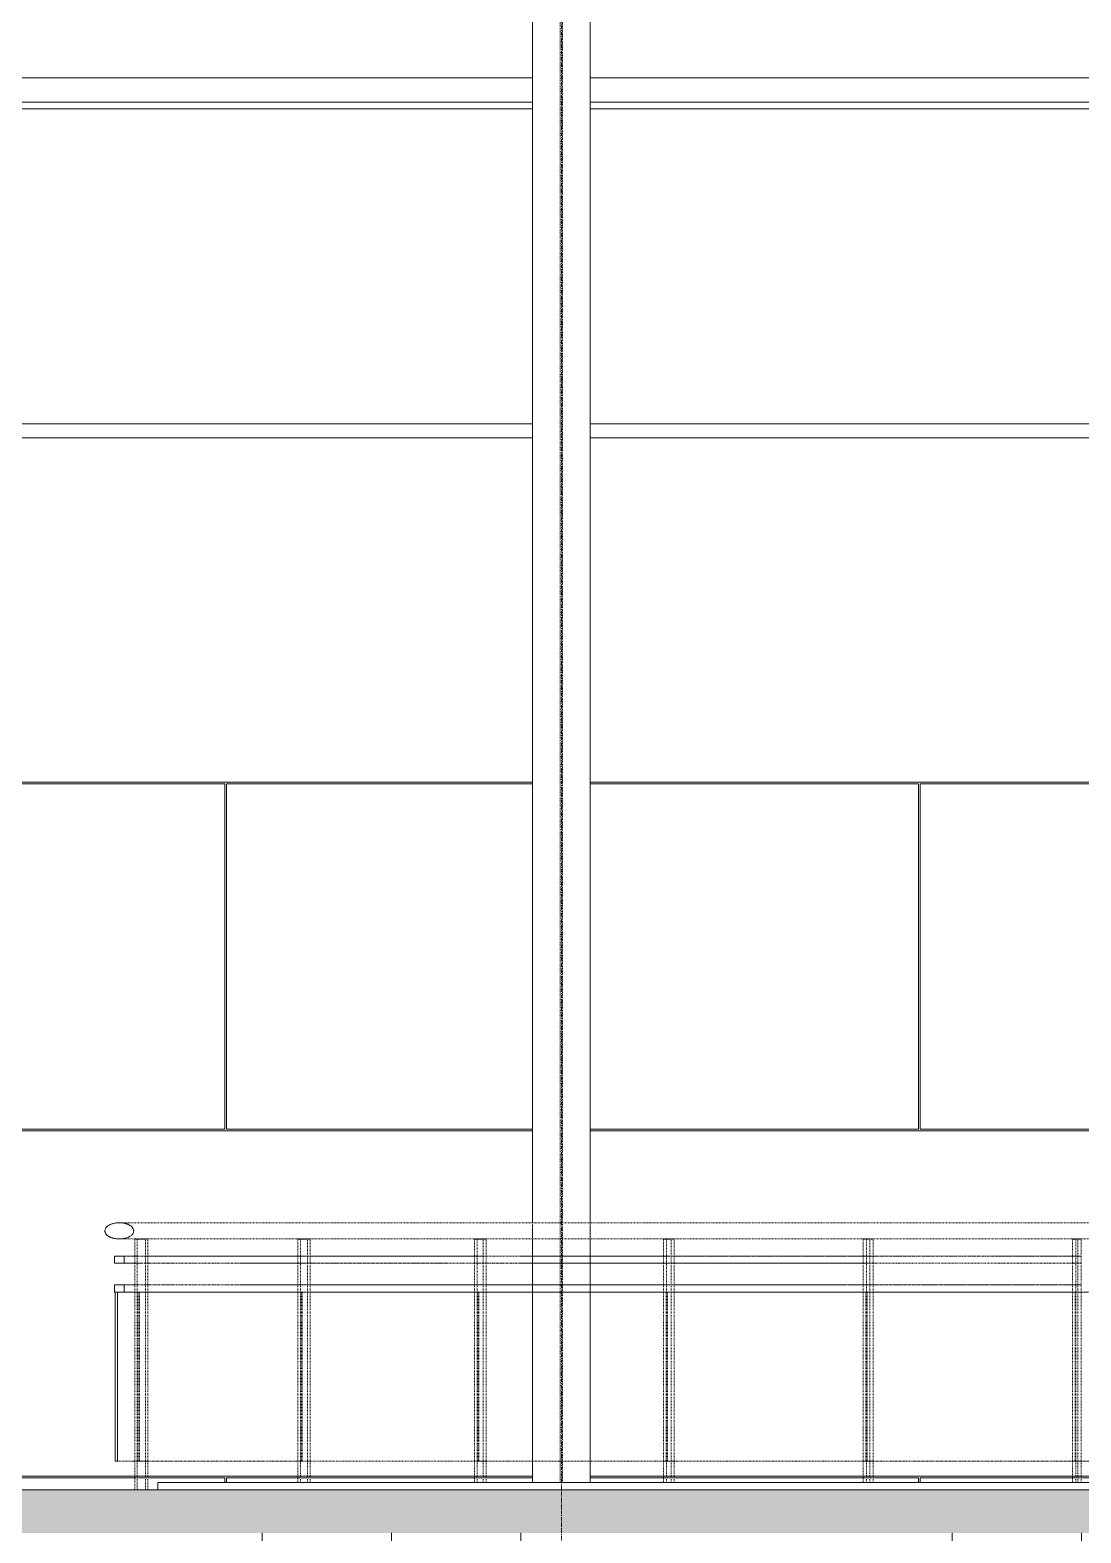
# Model space of a CAD drawing. Header units: inches. Extents: x -23565 to -21, y -324 to 853.
# Drawn here: x -8336.4 to -8190.2, y -6 to 203 of the extents above; entities that cross this region are included whole.
import ezdxf

# ---------------------------------------------------------------- set-up
doc = ezdxf.new("R2010")
doc.units = ezdxf.units.IN
doc.header["$MEASUREMENT"] = 0
for name, pattern in [('Dash 1_16_', [0.125, 0.0625, -0.0625]), ('Grid Line 1_2_', [0.875, 0.5, -0.125, 0.125, -0.125]), ('Hidden 1_8_', [0.1875, 0.125, -0.0625])]:
    doc.linetypes.add(name, pattern=pattern)
for name, color, linetype, lineweight in [('A-FLOR', 192, 'Continuous', 13), ('A-FLOR-HRAL', 11, 'Continuous', 13), ('A-FLOR-LEVL', 51, 'Continuous', 9), ('A-FLOR-PATT', 8, 'Continuous', 25), ('A-WALL-PATT', 111, 'Continuous', 25), ('C-TOPO', 7, 'Continuous', 13), ('I-WALL', 2, 'Continuous', 13), ('S-BEAM', 12, 'Continuous', 13), ('S-COLS', 52, 'Continuous', 13), ('S-GRID', 1, 'Continuous', 9)]:
    doc.layers.add(name, color=color, linetype=linetype, lineweight=lineweight)

# ---------------------------------------------------------------- blocks, each defined once
blk = doc.blocks.new('Struct_Xcel_Sports Complex_rvt-4-Building Section - North_South looking West _ Fitness Center')
at = {"layer": 'A-FLOR-PATT', "lineweight": 9}
h = blk.add_hatch(dxfattribs=at)
h.set_pattern_fill('FP_59', color=256, style=0, pattern_type=2)
h.set_pattern_definition([(50, (-21606.15, 72.08), (55.0854, -4.8198), [5.76, -63.36]), (355, (-21606.15, 72.08), (-10.6557, 57.7685), [4.608, -50.688]), (100.451, (-21601.557, 71.68), (44.4295, 52.9487), [4.895, -53.848]), (46.184, (-21606.15, 87.44), (81.9644, -12.712), [8.64, -95.04]), (96.636, (-21599.32, 86.38), (71.7815, 74.8124), [7.343, -80.772]), (351.184, (-21606.15, 87.44), (71.782, 74.8124), [6.912, -76.032]), (21, (-21598.47, 83.6), (45.842, -30.9215), [5.76, -63.36]), (326, (-21598.47, 83.6), (18.687, 55.6915), [4.608, -50.688]), (71.451, (-21594.65, 81.025), (64.529, 24.77), [4.895, -53.848]), (37.5, (-21606.148, 72.082), (0.9339, 25.5668), [2.534, -47.539, 2.534, -48.922, -50.88]), (37.5, (-21606.148, 72.082), (0.9339, 25.5668), [-101.53, 2.534, -48.346]), (7.5, (-21606.148, 72.082), (20.20404, 30.2913), [2.534, -26.803, 2.534, -46.387, -19.392]), (7.5, (-21606.148, 72.082), (20.20404, 30.2913), [-78.259, 2.534, -16.858]), (327.5, (-21623.274, 72.082), (40.9978, -1.7324), [2.534, -16.666, 2.534, -57.37, -79.488]), (327.5, (-21623.274, 72.082), (40.9978, -1.7324), [-79.104, 2.534, -76.954]), (317.5, (-21630.954, 72.082), (44.7889, 7.6878), [2.534, -22.426, 2.534, -37.248, -56.448]), (317.5, (-21630.954, 72.082), (44.7889, 7.6878), [-64.742, 2.534, -53.914])])
h.paths.add_polyline_path([(-21132.3, -6), (-21132.3, 0), (-22790.8, 0), (-22790.8, -6), (-21136.06, -6)], flags=0)
at = {"layer": 'A-FLOR', "color": 7}
blk.add_line((-21132.3, 0), (-22790.8, 0), dxfattribs=at)
blk = doc.blocks.new('W-Wide Flange-Column - B1_F-1528734-Building Section - North_South looking West _ Fitness Center')
at = {"layer": 'S-COLS', "color": 8, "linetype": 'Hidden 1_8_', "lineweight": 9}
for p, q in [((-22108.96, 346.12), (-22108.96, 37.11)), ((-22108.65, 37.11), (-22108.65, 346.14)), ((-22108.96, 37.05), (-22108.96, 36.77)), ((-22108.96, 36.62), (-22108.96, 36.05)), ((-22108.96, 35.96), (-22108.96, 35.31)), ((-22108.65, 36.41), (-22108.65, 36.95)), ((-22108.65, 36), (-22108.65, 36.32)), ((-22108.65, 35.31), (-22108.65, 35.92)), ((-22108.96, 35.28), (-22108.96, 35.05)), ((-22108.96, 35.03), (-22108.96, 34.91)), ((-22108.96, 34.89), (-22108.96, 32.5)), ((-22108.65, 35.06), (-22108.65, 35.27)), ((-22108.65, 34.92), (-22108.65, 35.03)), ((-22108.65, 32.5), (-22108.65, 34.89)), ((-22108.96, 32.5), (-22108.96, 31.5)), ((-22108.96, 31.5), (-22108.96, 28.5)), ((-22108.65, 31.5), (-22108.65, 32.5)), ((-22108.65, 28.5), (-22108.65, 31.5)), ((-22108.96, 28.5), (-22108.96, 4)), ((-22108.65, 4), (-22108.65, 28.5)), ((-22108.96, 4), (-22108.96, 1)), ((-22108.65, 1), (-22108.65, 4))]:
    blk.add_line(p, q, dxfattribs=at)
blk = doc.blocks.new('Railing - 2_ 8_-939652-Building Section - North_South looking West _ Fitness Center')
at = {"layer": 'A-FLOR-HRAL', "color": 250, "lineweight": 20}
for p, q in [((-22170.87, 27.5), (-22170.87, 4)), ((-22170.55, 27.5), (-22170.87, 27.5)), ((-22170.55, 4), (-22170.55, 27.5)), ((-22170.87, 4), (-22170.55, 4))]:
    blk.add_line(p, q, dxfattribs=at)
at = {"layer": 'A-FLOR-HRAL', "color": 8, "linetype": 'Dash 1_16_', "lineweight": 9}
for p, q in [((-22170.87, 27.5), (-22167.84, 27.5)), ((-22167.65, 27.5), (-22170.55, 27.5)), ((-22167.84, 27.5), (-22167.69, 27.5)), ((-22167.69, 27.5), (-22167.69, 4)), ((-22167.5, 27.5), (-22167.69, 27.5)), ((-22167.5, 27.5), (-22167.65, 27.5)), ((-22167.5, 4), (-22167.5, 27.5)), ((-22167.84, 4), (-22170.87, 4)), ((-22170.55, 4), (-22167.65, 4)), ((-22167.69, 4), (-22167.84, 4)), ((-22167.5, 4), (-22167.69, 4)), ((-22167.65, 4), (-22167.5, 4))]:
    blk.add_line(p, q, dxfattribs=at)
blk = doc.blocks.new('Railing - 2_ x 1_2_-939656-Building Section - North_South looking West _ Fitness Center')
at = {"layer": 'A-FLOR-HRAL', "color": 8, "linetype": 'Dash 1_16_', "lineweight": 9}
for p, q in [((-22166.66, 34.87), (-22168.13, 34.87)), ((-22168.13, 34.87), (-22168.13, 32.5)), ((-22168.13, 34.87), (-22167.8, 34.87)), ((-22167.8, 34.87), (-22166.32, 34.87)), ((-22167.8, 32.5), (-22167.8, 34.87)), ((-22166.32, 34.87), (-22166.66, 34.87)), ((-22166.66, 0), (-22166.66, 34.87)), ((-22166.32, 0), (-22166.32, 34.87)), ((-22168.13, 32.5), (-22168.13, 31.5)), ((-22168.13, 31.5), (-22168.13, 28.5)), ((-22167.8, 31.5), (-22167.8, 32.5)), ((-22167.8, 28.5), (-22167.8, 31.5)), ((-22168.13, 28.5), (-22168.13, 4)), ((-22167.8, 4), (-22167.8, 28.5)), ((-22168.13, 4), (-22168.13, 0)), ((-22167.8, 0), (-22167.8, 4))]:
    blk.add_line(p, q, dxfattribs=at)
blk = doc.blocks.new('Railing - 2_ 8_-V118-Building Section - North_South looking West _ Fitness Center')
at = {"layer": 'A-FLOR-HRAL', "color": 8, "linetype": 'Dash 1_16_', "lineweight": 9}
for p, q in [((-22167.66, 4), (-22167.66, 27.5)), ((-22167.66, 27.5), (-22167.5, 27.5)), ((-22167.5, 27.5), (-22167.66, 27.5)), ((-22167.49, 27.5), (-22166.32, 27.5)), ((-22166.32, 27.5), (-22167.49, 27.5)), ((-22167.49, 27.5), (-22167.49, 4)), ((-22166.32, 27.5), (-22145.2, 27.5)), ((-22145.03, 27.5), (-22166.32, 27.5)), ((-22145.2, 27.5), (-22145.04, 27.5)), ((-22145.04, 27.5), (-22145.04, 4)), ((-22144.86, 27.5), (-22145.04, 27.5)), ((-22144.86, 27.5), (-22145.03, 27.5)), ((-22144.86, 4), (-22144.86, 27.5)), ((-22167.5, 4), (-22167.66, 4)), ((-22167.66, 4), (-22167.5, 4)), ((-22166.32, 4), (-22167.49, 4)), ((-22167.49, 4), (-22166.32, 4)), ((-22145.2, 4), (-22166.32, 4)), ((-22166.32, 4), (-22145.03, 4)), ((-22145.04, 4), (-22145.2, 4)), ((-22144.86, 4), (-22145.04, 4)), ((-22145.03, 4), (-22144.86, 4))]:
    blk.add_line(p, q, dxfattribs=at)
blk = doc.blocks.new('Railing - 2_ x 1_2_-V119-Building Section - North_South looking West _ Fitness Center')
at = {"layer": 'A-FLOR-HRAL', "color": 8, "linetype": 'Dash 1_16_', "lineweight": 9}
for p, q in [((-22144.12, 34.87), (-22145.47, 34.87)), ((-22145.47, 34.87), (-22145.47, 32.5)), ((-22145.47, 34.87), (-22145.1, 34.87)), ((-22145.1, 34.87), (-22143.75, 34.87)), ((-22145.1, 32.5), (-22145.1, 34.87)), ((-22143.75, 34.87), (-22144.12, 34.87)), ((-22144.12, 1), (-22144.12, 34.87)), ((-22143.75, 1), (-22143.75, 34.87)), ((-22145.47, 32.5), (-22145.47, 31.5)), ((-22145.47, 31.5), (-22145.47, 28.5)), ((-22145.1, 31.5), (-22145.1, 32.5)), ((-22145.1, 28.5), (-22145.1, 31.5)), ((-22145.47, 28.5), (-22145.47, 4)), ((-22145.1, 4), (-22145.1, 28.5)), ((-22145.47, 4), (-22145.47, 1)), ((-22145.1, 1), (-22145.1, 4))]:
    blk.add_line(p, q, dxfattribs=at)
blk = doc.blocks.new('Railing - 2_ 8_-V120-Building Section - North_South looking West _ Fitness Center')
at = {"layer": 'A-FLOR-HRAL', "color": 8, "linetype": 'Dash 1_16_', "lineweight": 9}
for p, q in [((-22145, 4), (-22145, 27.5)), ((-22145, 27.5), (-22144.86, 27.5)), ((-22144.86, 27.5), (-22145, 27.5)), ((-22144.84, 27.5), (-22143.75, 27.5)), ((-22143.75, 27.5), (-22144.84, 27.5)), ((-22144.84, 27.5), (-22144.84, 4)), ((-22143.75, 27.5), (-22120.65, 27.5)), ((-22120.5, 27.5), (-22143.75, 27.5)), ((-22120.65, 27.5), (-22120.48, 27.5)), ((-22120.32, 27.5), (-22120.5, 27.5)), ((-22120.48, 27.5), (-22120.48, 4)), ((-22120.32, 27.5), (-22120.48, 27.5)), ((-22120.32, 4), (-22120.32, 27.5)), ((-22144.86, 4), (-22145, 4)), ((-22145, 4), (-22144.86, 4)), ((-22143.75, 4), (-22144.84, 4)), ((-22144.84, 4), (-22143.75, 4)), ((-22120.65, 4), (-22143.75, 4)), ((-22143.75, 4), (-22120.5, 4)), ((-22120.48, 4), (-22120.65, 4)), ((-22120.5, 4), (-22120.32, 4)), ((-22120.32, 4), (-22120.48, 4))]:
    blk.add_line(p, q, dxfattribs=at)
blk = doc.blocks.new('Railing - 2_ x 1_2_-V121-Building Section - North_South looking West _ Fitness Center')
at = {"layer": 'A-FLOR-HRAL', "color": 8, "linetype": 'Dash 1_16_', "lineweight": 9}
for p, q in [((-22119.68, 34.87), (-22120.9, 34.87)), ((-22120.9, 34.87), (-22120.9, 32.5)), ((-22120.9, 34.87), (-22120.5, 34.87)), ((-22120.5, 34.87), (-22119.28, 34.87)), ((-22120.5, 32.5), (-22120.5, 34.87)), ((-22119.28, 34.87), (-22119.68, 34.87)), ((-22119.68, 1), (-22119.68, 34.87)), ((-22119.28, 1), (-22119.28, 34.87)), ((-22120.9, 32.5), (-22120.9, 31.5)), ((-22120.9, 31.5), (-22120.9, 28.5)), ((-22120.5, 31.5), (-22120.5, 32.5)), ((-22120.5, 28.5), (-22120.5, 31.5)), ((-22120.9, 28.5), (-22120.9, 4)), ((-22120.5, 4), (-22120.5, 28.5)), ((-22120.9, 4), (-22120.9, 1)), ((-22120.5, 1), (-22120.5, 4))]:
    blk.add_line(p, q, dxfattribs=at)
blk = doc.blocks.new('Railing - 2_ 8_-V122-Building Section - North_South looking West _ Fitness Center')
at = {"layer": 'A-FLOR-HRAL', "color": 8, "linetype": 'Dash 1_16_', "lineweight": 9}
for p, q in [((-22120.44, 4), (-22120.44, 27.5)), ((-22120.44, 27.5), (-22120.32, 27.5)), ((-22120.32, 27.5), (-22120.44, 27.5)), ((-22120.3, 27.5), (-22119.28, 27.5)), ((-22119.28, 27.5), (-22120.3, 27.5)), ((-22120.3, 27.5), (-22120.3, 4)), ((-22119.28, 27.5), (-22094.39, 27.5)), ((-22094.26, 27.5), (-22119.28, 27.5)), ((-22094.39, 27.5), (-22094.21, 27.5)), ((-22094.06, 27.5), (-22094.26, 27.5)), ((-22094.21, 27.5), (-22094.21, 4)), ((-22094.06, 27.5), (-22094.21, 27.5)), ((-22094.06, 4), (-22094.06, 27.5)), ((-22120.32, 4), (-22120.44, 4)), ((-22120.44, 4), (-22120.32, 4)), ((-22119.28, 4), (-22120.3, 4)), ((-22120.3, 4), (-22119.28, 4)), ((-22094.39, 4), (-22119.28, 4)), ((-22119.28, 4), (-22094.26, 4)), ((-22094.21, 4), (-22094.39, 4)), ((-22094.26, 4), (-22094.06, 4)), ((-22094.06, 4), (-22094.21, 4))]:
    blk.add_line(p, q, dxfattribs=at)
blk = doc.blocks.new('Railing - 2_ x 1_2_-V123-Building Section - North_South looking West _ Fitness Center')
at = {"layer": 'A-FLOR-HRAL', "color": 8, "linetype": 'Dash 1_16_', "lineweight": 9}
for p, q in [((-22093.54, 34.87), (-22094.61, 34.87)), ((-22094.61, 34.87), (-22094.61, 32.5)), ((-22094.61, 34.87), (-22094.19, 34.87)), ((-22094.19, 34.87), (-22093.11, 34.87)), ((-22094.19, 32.5), (-22094.19, 34.87)), ((-22093.11, 34.87), (-22093.54, 34.87)), ((-22093.54, 1), (-22093.54, 34.87)), ((-22093.11, 1), (-22093.11, 34.87)), ((-22094.61, 32.5), (-22094.61, 31.5)), ((-22094.61, 31.5), (-22094.61, 28.5)), ((-22094.19, 31.5), (-22094.19, 32.5)), ((-22094.19, 28.5), (-22094.19, 31.5)), ((-22094.61, 28.5), (-22094.61, 4)), ((-22094.19, 4), (-22094.19, 28.5)), ((-22094.61, 4), (-22094.61, 1)), ((-22094.19, 1), (-22094.19, 4))]:
    blk.add_line(p, q, dxfattribs=at)
blk = doc.blocks.new('Railing - 2_ 8_-V124-Building Section - North_South looking West _ Fitness Center')
at = {"layer": 'A-FLOR-HRAL', "color": 8, "linetype": 'Dash 1_16_', "lineweight": 9}
for p, q in [((-22094.17, 4), (-22094.17, 27.5)), ((-22094.17, 27.5), (-22094.06, 27.5)), ((-22094.06, 27.5), (-22094.17, 27.5)), ((-22094.04, 27.5), (-22093.11, 27.5)), ((-22093.11, 27.5), (-22094.04, 27.5)), ((-22094.04, 27.5), (-22094.04, 4)), ((-22093.11, 27.5), (-22066.62, 27.5)), ((-22066.51, 27.5), (-22093.11, 27.5)), ((-22066.62, 27.5), (-22066.43, 27.5)), ((-22066.3, 27.5), (-22066.51, 27.5)), ((-22066.43, 27.5), (-22066.43, 4)), ((-22066.3, 27.5), (-22066.43, 27.5)), ((-22066.3, 4), (-22066.3, 27.5)), ((-22094.06, 4), (-22094.17, 4)), ((-22094.17, 4), (-22094.06, 4)), ((-22093.11, 4), (-22094.04, 4)), ((-22094.04, 4), (-22093.11, 4)), ((-22066.62, 4), (-22093.11, 4)), ((-22093.11, 4), (-22066.51, 4)), ((-22066.43, 4), (-22066.62, 4)), ((-22066.51, 4), (-22066.3, 4)), ((-22066.3, 4), (-22066.43, 4))]:
    blk.add_line(p, q, dxfattribs=at)
blk = doc.blocks.new('Railing - 2_ x 1_2_-V125-Building Section - North_South looking West _ Fitness Center')
at = {"layer": 'A-FLOR-HRAL', "color": 8, "linetype": 'Dash 1_16_', "lineweight": 9}
for p, q in [((-22065.89, 34.87), (-22066.81, 34.87)), ((-22066.81, 34.87), (-22066.81, 32.5)), ((-22066.81, 34.87), (-22066.36, 34.87)), ((-22066.36, 34.87), (-22065.44, 34.87)), ((-22066.36, 32.5), (-22066.36, 34.87)), ((-22065.44, 34.87), (-22065.89, 34.87)), ((-22065.89, 1), (-22065.89, 34.87)), ((-22065.44, 1), (-22065.44, 34.87)), ((-22066.81, 32.5), (-22066.81, 31.5)), ((-22066.81, 31.5), (-22066.81, 28.5)), ((-22066.36, 31.5), (-22066.36, 32.5)), ((-22066.36, 28.5), (-22066.36, 31.5)), ((-22066.81, 28.5), (-22066.81, 4)), ((-22066.36, 27.5), (-22066.36, 28.5)), ((-22066.36, 4), (-22066.36, 27.5)), ((-22066.81, 4), (-22066.81, 1)), ((-22066.36, 1), (-22066.36, 4))]:
    blk.add_line(p, q, dxfattribs=at)
blk = doc.blocks.new('Railing - 2_ 8_-V126-Building Section - North_South looking West _ Fitness Center')
at = {"layer": 'A-FLOR-HRAL', "color": 8, "linetype": 'Dash 1_16_', "lineweight": 9}
for p, q in [((-22066.39, 4), (-22066.39, 27.5)), ((-22066.28, 27.5), (-22065.44, 27.5)), ((-22065.44, 27.5), (-22066.28, 27.5)), ((-22066.28, 27.5), (-22066.28, 4)), ((-22065.44, 27.5), (-22037.56, 27.5)), ((-22037.46, 27.5), (-22065.44, 27.5)), ((-22037.56, 27.5), (-22037.35, 27.5)), ((-22037.25, 27.5), (-22037.46, 27.5)), ((-22037.35, 27.5), (-22037.35, 4)), ((-22037.25, 27.5), (-22037.35, 27.5)), ((-22037.25, 4), (-22037.25, 27.5)), ((-22065.44, 4), (-22066.28, 4)), ((-22066.28, 4), (-22065.44, 4)), ((-22037.56, 4), (-22065.44, 4)), ((-22065.44, 4), (-22037.46, 4)), ((-22037.35, 4), (-22037.56, 4)), ((-22037.46, 4), (-22037.25, 4)), ((-22037.25, 4), (-22037.35, 4))]:
    blk.add_line(p, q, dxfattribs=at)
blk = doc.blocks.new('Railing - 2_ x 1_2_-V127-Building Section - North_South looking West _ Fitness Center')
at = {"layer": 'A-FLOR-HRAL', "color": 8, "linetype": 'Dash 1_16_', "lineweight": 9}
for p, q in [((-22036.95, 34.87), (-22037.71, 34.87)), ((-22037.71, 34.87), (-22037.71, 32.5)), ((-22037.71, 34.87), (-22037.25, 34.87)), ((-22037.25, 34.87), (-22036.49, 34.87)), ((-22037.25, 32.5), (-22037.25, 34.87)), ((-22036.49, 34.87), (-22036.95, 34.87)), ((-22036.95, 1), (-22036.95, 34.87)), ((-22036.49, 1), (-22036.49, 34.87)), ((-22037.71, 32.5), (-22037.71, 31.5)), ((-22037.71, 31.5), (-22037.71, 28.5)), ((-22037.25, 31.5), (-22037.25, 32.5)), ((-22037.25, 28.5), (-22037.25, 31.5)), ((-22037.71, 28.5), (-22037.71, 4)), ((-22037.25, 27.5), (-22037.25, 28.5)), ((-22037.25, 4), (-22037.25, 27.5)), ((-22037.71, 4), (-22037.71, 1)), ((-22037.25, 1), (-22037.25, 4))]:
    blk.add_line(p, q, dxfattribs=at)
blk = doc.blocks.new('Railing - 2_ 8_-V128-Building Section - North_South looking West _ Fitness Center')
at = {"layer": 'A-FLOR-HRAL', "color": 8, "linetype": 'Dash 1_16_', "lineweight": 9}
for p, q in [((-22037.31, 4), (-22037.31, 27.5)), ((-22037.23, 27.5), (-22037.31, 27.5)), ((-22037.23, 27.5), (-22036.49, 27.5)), ((-22036.49, 27.5), (-22037.23, 27.5)), ((-22037.23, 27.5), (-22037.23, 4)), ((-22036.49, 27.5), (-22007.51, 27.5)), ((-22007.35, 27.5), (-22036.49, 27.5)), ((-22007.51, 27.5), (-22007.21, 27.5)), ((-22007.12, 27.5), (-22007.35, 27.5)), ((-22007.21, 27.5), (-22007.21, 4)), ((-22007.12, 27.5), (-22007.21, 27.5)), ((-22007.12, 4), (-22007.12, 27.5)), ((-22037.31, 4), (-22037.23, 4)), ((-22036.49, 4), (-22037.23, 4)), ((-22037.23, 4), (-22036.49, 4)), ((-22007.42, 4), (-22036.49, 4)), ((-22036.49, 4), (-22007.35, 4)), ((-22007.21, 4), (-22007.42, 4)), ((-22007.35, 4), (-22007.12, 4)), ((-22007.12, 4), (-22007.21, 4))]:
    blk.add_line(p, q, dxfattribs=at)
blk = doc.blocks.new('Railing - Railing-939582-Building Section - North_South looking West _ Fitness Center')
at = {"layer": 'A-FLOR-HRAL', "color": 8, "linetype": 'Dash 1_16_', "lineweight": 9}
for p, q in [((-22167.77, 32.5), (-22170.97, 32.5)), ((-22167.77, 31.5), (-22170.97, 31.5)), ((-22169.63, 32.5), (-22167.03, 32.5)), ((-22167.03, 31.5), (-22169.63, 31.5)), ((-22166.36, 32.5), (-22167.77, 32.5)), ((-22166.36, 31.5), (-22167.77, 31.5)), ((-22167.03, 32.5), (-22166.36, 32.5)), ((-22166.36, 31.5), (-22167.03, 31.5)), ((-22145.13, 32.5), (-22166.36, 32.5)), ((-22166.36, 32.5), (-22144.46, 32.5)), ((-22144.46, 31.5), (-22166.36, 31.5)), ((-22162.29, 31.5), (-22166.36, 31.5)), ((-22153.28, 31.5), (-22162.29, 31.5)), ((-22145.13, 31.5), (-22153.28, 31.5)), ((-22143.96, 32.5), (-22145.13, 32.5)), ((-22143.75, 31.5), (-22145.13, 31.5)), ((-22144.46, 32.5), (-22143.76, 32.5)), ((-22143.76, 31.5), (-22144.46, 31.5)), ((-22143.75, 32.5), (-22143.96, 32.5)), ((-22143.76, 32.5), (-22119.98, 32.5)), ((-22119.98, 31.5), (-22143.76, 31.5)), ((-22120.59, 32.5), (-22143.75, 32.5)), ((-22134.34, 31.5), (-22143.75, 31.5)), ((-22124.42, 31.5), (-22134.34, 31.5)), ((-22120.59, 31.5), (-22124.42, 31.5)), ((-22119.32, 32.5), (-22120.59, 32.5)), ((-22119.32, 31.5), (-22120.59, 31.5)), ((-22119.98, 32.5), (-22119.32, 32.5)), ((-22119.32, 31.5), (-22119.98, 31.5)), ((-22114.23, 32.5), (-22119.32, 32.5)), ((-22119.32, 32.5), (-22093.8, 32.5)), ((-22093.8, 31.5), (-22119.32, 31.5)), ((-22114.23, 31.5), (-22119.32, 31.5)), ((-22103.76, 32.5), (-22114.23, 32.5)), ((-22094.34, 31.5), (-22114.23, 31.5)), ((-22094.34, 32.5), (-22103.76, 32.5)), ((-22093.11, 32.5), (-22094.34, 32.5)), ((-22093.11, 31.5), (-22094.34, 31.5)), ((-22093.8, 32.5), (-22093.13, 32.5)), ((-22093.13, 31.5), (-22093.8, 31.5)), ((-22093.13, 32.5), (-22066.12, 32.5)), ((-22066.12, 31.5), (-22093.13, 31.5)), ((-22066.58, 32.5), (-22093.05, 32.5)), ((-22066.58, 31.5), (-22093.05, 31.5)), ((-22065.47, 32.5), (-22066.58, 32.5)), ((-22065.47, 31.5), (-22066.58, 31.5)), ((-22066.12, 32.5), (-22065.47, 32.5)), ((-22065.47, 31.5), (-22066.12, 31.5)), ((-22059.53, 32.5), (-22065.47, 32.5)), ((-22065.47, 32.5), (-22037.14, 32.5)), ((-22037.14, 31.5), (-22065.47, 31.5)), ((-22059.53, 31.5), (-22065.47, 31.5)), ((-22047.94, 32.5), (-22059.53, 32.5)), ((-22047.94, 31.5), (-22059.53, 31.5)), ((-22037.52, 32.5), (-22047.94, 32.5)), ((-22037.52, 31.5), (-22047.94, 31.5)), ((-22036.56, 32.5), (-22037.52, 32.5)), ((-22036.56, 31.5), (-22037.52, 31.5)), ((-22037.14, 32.5), (-22036.56, 32.5)), ((-22036.56, 31.5), (-22037.14, 31.5)), ((-22167.77, 28.5), (-22170.97, 28.5)), ((-22170.88, 27.5), (-22170.97, 27.5)), ((-22167.77, 27.5), (-22170.88, 27.5)), ((-22169.63, 28.5), (-22167.03, 28.5)), ((-22167.03, 27.5), (-22169.63, 27.5)), ((-22166.36, 28.5), (-22167.77, 28.5)), ((-22167.54, 27.5), (-22167.77, 27.5)), ((-22166.36, 27.5), (-22167.53, 27.5)), ((-22167.03, 28.5), (-22166.36, 28.5)), ((-22166.36, 27.5), (-22167.03, 27.5)), ((-22162.29, 28.5), (-22166.36, 28.5)), ((-22166.36, 28.5), (-22144.46, 28.5)), ((-22144.46, 27.5), (-22166.36, 27.5)), ((-22145.13, 27.5), (-22166.36, 27.5)), ((-22153.28, 28.5), (-22162.29, 28.5)), ((-22145.13, 28.5), (-22153.28, 28.5)), ((-22143.75, 28.5), (-22145.13, 28.5)), ((-22144.87, 27.5), (-22145.13, 27.5)), ((-22143.75, 27.5), (-22144.86, 27.5)), ((-22144.46, 28.5), (-22143.76, 28.5)), ((-22143.76, 27.5), (-22144.46, 27.5)), ((-22143.76, 28.5), (-22119.98, 28.5)), ((-22119.98, 27.5), (-22143.76, 27.5)), ((-22120.59, 28.5), (-22143.75, 28.5)), ((-22120.59, 27.5), (-22143.75, 27.5)), ((-22119.32, 28.5), (-22120.59, 28.5)), ((-22120.35, 27.5), (-22120.59, 27.5)), ((-22119.32, 27.5), (-22120.33, 27.5)), ((-22119.98, 28.5), (-22119.32, 28.5)), ((-22119.32, 27.5), (-22119.98, 27.5)), ((-22103.76, 28.5), (-22119.32, 28.5)), ((-22119.32, 28.5), (-22093.8, 28.5)), ((-22093.8, 27.5), (-22119.32, 27.5)), ((-22094.34, 27.5), (-22119.32, 27.5)), ((-22094.34, 28.5), (-22103.76, 28.5)), ((-22093.11, 28.5), (-22094.34, 28.5)), ((-22094.07, 27.5), (-22094.34, 27.5)), ((-22093.11, 27.5), (-22094.05, 27.5)), ((-22093.8, 28.5), (-22093.13, 28.5)), ((-22093.13, 27.5), (-22093.8, 27.5)), ((-22093.13, 28.5), (-22066.12, 28.5)), ((-22066.12, 27.5), (-22093.13, 27.5)), ((-22082.1, 28.5), (-22093.05, 28.5)), ((-22066.58, 27.5), (-22093.05, 27.5)), ((-22070.92, 28.5), (-22082.1, 28.5)), ((-22066.58, 28.5), (-22070.92, 28.5)), ((-22065.47, 28.5), (-22066.58, 28.5)), ((-22066.33, 27.5), (-22066.58, 27.5)), ((-22065.47, 27.5), (-22066.31, 27.5)), ((-22066.12, 28.5), (-22065.47, 28.5)), ((-22065.47, 27.5), (-22066.12, 27.5)), ((-22059.53, 28.5), (-22065.47, 28.5)), ((-22065.47, 28.5), (-22037.14, 28.5)), ((-22037.14, 27.5), (-22065.47, 27.5)), ((-22037.52, 27.5), (-22065.47, 27.5)), ((-22037.52, 28.5), (-22059.53, 28.5)), ((-22036.49, 28.5), (-22037.52, 28.5)), ((-22037.25, 27.5), (-22037.52, 27.5)), ((-22036.49, 27.5), (-22037.23, 27.5)), ((-22037.14, 28.5), (-22036.5, 28.5)), ((-22036.5, 27.5), (-22037.14, 27.5))]:
    blk.add_line(p, q, dxfattribs=at)
at = {"layer": 'A-FLOR-HRAL', "color": 7}
for p, q in [((-22169.63, 32.5), (-22170.97, 32.5)), ((-22170.97, 32.5), (-22170.97, 31.5)), ((-22170.97, 31.5), (-22169.63, 31.5)), ((-22169.63, 31.5), (-22169.63, 32.5)), ((-22169.63, 28.5), (-22170.97, 28.5)), ((-22170.97, 28.5), (-22170.97, 27.5)), ((-22170.97, 27.5), (-22169.63, 27.5)), ((-22169.63, 27.5), (-22169.63, 28.5))]:
    blk.add_line(p, q, dxfattribs=at)
at = {"layer": 'A-FLOR-HRAL', "color": 8, "linetype": 'Dash 1_16_', "lineweight": 9, "flags": 128}
for points in [[(-21898.78, 37.13), (-21910.78, 37.13), (-21922.77, 37.13), (-21934.73, 37.13), (-21946.65, 37.13), (-21958.52, 37.13), (-21970.32, 37.13), (-21982.05, 37.13), (-21993.69, 37.13), (-22005.22, 37.13), (-22016.64, 37.13), (-22027.93, 37.13), (-22039.08, 37.13), (-22050.07, 37.13), (-22060.91, 37.13), (-22071.56, 37.13), (-22082.03, 37.13), (-22092.3, 37.13), (-22102.36, 37.13), (-22112.19, 37.13), (-22121.8, 37.13), (-22131.16, 37.13), (-22140.27, 37.13), (-22149.12, 37.13), (-22157.69, 37.13), (-22165.99, 37.13), (-22170.3, 37.13)], [(-21898.78, 34.88), (-21910.78, 34.88), (-21922.77, 34.88), (-21934.73, 34.88), (-21946.65, 34.88), (-21958.52, 34.88), (-21970.32, 34.88), (-21982.05, 34.88), (-21993.69, 34.88), (-22005.22, 34.88), (-22016.64, 34.88), (-22027.93, 34.88), (-22039.08, 34.88), (-22050.07, 34.88), (-22060.91, 34.88), (-22071.56, 34.88), (-22082.03, 34.88), (-22092.3, 34.88), (-22102.36, 34.88), (-22112.19, 34.88), (-22121.8, 34.88), (-22131.16, 34.88), (-22140.27, 34.88), (-22149.12, 34.88), (-22157.69, 34.88), (-22165.99, 34.88), (-22170.3, 34.88)]]:
    blk.add_lwpolyline(points, dxfattribs=at)
at = {"layer": 'A-FLOR-HRAL', "color": 7}
for points in [[(-22168.29, 36), (-22168.3, 36.05), (-22168.32, 36.14), (-22168.37, 36.27), (-22168.42, 36.37), (-22168.46, 36.45), (-22168.5, 36.5), (-22168.55, 36.55), (-22168.61, 36.62), (-22168.71, 36.69), (-22168.81, 36.75), (-22168.89, 36.8), (-22168.95, 36.83), (-22169.01, 36.86), (-22169.09, 36.9), (-22169.2, 36.94), (-22169.34, 36.99), (-22169.47, 37.02), (-22169.61, 37.06), (-22169.79, 37.09), (-22170.02, 37.12), (-22170.3, 37.13), (-22170.58, 37.12), (-22170.81, 37.09), (-22170.99, 37.06), (-22171.15, 37.02), (-22171.33, 36.97), (-22171.5, 36.91), (-22171.6, 36.86), (-22171.65, 36.84), (-22171.68, 36.82), (-22171.76, 36.78), (-22171.9, 36.69), (-22172.02, 36.59), (-22172.08, 36.52), (-22172.11, 36.5), (-22172.14, 36.46), (-22172.2, 36.37), (-22172.27, 36.21), (-22172.3, 36.07), (-22172.31, 36)], [(-22172.31, 36), (-22172.3, 35.95), (-22172.28, 35.86), (-22172.24, 35.73), (-22172.19, 35.62), (-22172.14, 35.55), (-22172.1, 35.5), (-22172.06, 35.45), (-22171.99, 35.38), (-22171.9, 35.31), (-22171.8, 35.25), (-22171.72, 35.2), (-22171.66, 35.17), (-22171.59, 35.14), (-22171.51, 35.1), (-22171.4, 35.05), (-22171.27, 35.01), (-22171.13, 34.97), (-22171, 34.94), (-22170.81, 34.91), (-22170.58, 34.88), (-22170.3, 34.87), (-22170.02, 34.88), (-22169.79, 34.91), (-22169.61, 34.94), (-22169.45, 34.98), (-22169.27, 35.03), (-22169.11, 35.09), (-22169, 35.14), (-22168.96, 35.16), (-22168.93, 35.18), (-22168.84, 35.23), (-22168.7, 35.31), (-22168.58, 35.41), (-22168.52, 35.48), (-22168.5, 35.5), (-22168.47, 35.54), (-22168.41, 35.63), (-22168.34, 35.79), (-22168.3, 35.93), (-22168.29, 36)]]:
    blk.add_open_spline(points, degree=3, knots=[0, 0, 0, 0, 0.027778, 0.055556, 0.083333, 0.097222, 0.111111, 0.125, 0.138889, 0.166667, 0.194444, 0.208333, 0.222222, 0.236111, 0.25, 0.277778, 0.305556, 0.333333, 0.361111, 0.388889, 0.444444, 0.5, 0.555556, 0.611111, 0.638889, 0.666667, 0.708333, 0.75, 0.770833, 0.776042, 0.78125, 0.791667, 0.833333, 0.875, 0.885417, 0.890625, 0.895833, 0.916667, 0.958333, 1, 1, 1, 1], dxfattribs=at)
for name in ['Railing - 2_ x 1_2_-939656-Building Section - North_South looking West _ Fitness Center', 'Railing - 2_ x 1_2_-V119-Building Section - North_South looking West _ Fitness Center', 'Railing - 2_ x 1_2_-V121-Building Section - North_South looking West _ Fitness Center', 'Railing - 2_ x 1_2_-V123-Building Section - North_South looking West _ Fitness Center', 'Railing - 2_ x 1_2_-V125-Building Section - North_South looking West _ Fitness Center', 'Railing - 2_ x 1_2_-V127-Building Section - North_South looking West _ Fitness Center', 'Railing - 2_ 8_-939652-Building Section - North_South looking West _ Fitness Center', 'Railing - 2_ 8_-V118-Building Section - North_South looking West _ Fitness Center', 'Railing - 2_ 8_-V120-Building Section - North_South looking West _ Fitness Center', 'Railing - 2_ 8_-V122-Building Section - North_South looking West _ Fitness Center', 'Railing - 2_ 8_-V124-Building Section - North_South looking West _ Fitness Center', 'Railing - 2_ 8_-V126-Building Section - North_South looking West _ Fitness Center', 'Railing - 2_ 8_-V128-Building Section - North_South looking West _ Fitness Center']:
    blk.add_blockref(name, (0, 0))
blk = doc.blocks.new('Girt_C - 10_D-1401751-Building Section - North_South looking West _ Fitness Center')
at = {"layer": 'S-BEAM', "color": 8, "lineweight": 9}
for p, q in [((-22112.8, 148.19), (-22347.3, 148.19)), ((-21871.55, 148.19), (-22104.8, 148.19))]:
    blk.add_line(p, q, dxfattribs=at)
blk = doc.blocks.new('Girt_Z - 10_D-1255199-Building Section - North_South looking West _ Fitness Center')
at = {"layer": 'S-BEAM', "color": 8, "lineweight": 9}
for p, q in [((-22347.3, 196.31), (-22112.8, 196.31)), ((-22104.8, 196.31), (-21871.55, 196.31)), ((-22347.3, 192.94), (-22112.8, 192.94)), ((-22104.8, 192.94), (-21871.55, 192.94))]:
    blk.add_line(p, q, dxfattribs=at)

msp = doc.modelspace()

# ---------------------------------------------------------------- hatches: boundary and pattern name
at = {"layer": 'A-WALL-PATT', "lineweight": 9}
h = msp.add_hatch(dxfattribs=at)
h.set_pattern_fill('FP_58', color=8, style=0, pattern_type=2)
h.set_pattern_definition([(90, (-21385.18, -673.75), (-193, -193), [48, -145]), (180, (-21385.18, -673.75), (-2e-14, -193), [96.25, -96.75]), (270, (-21481.43, -625.75), (-193, -193), [48, -145]), (180, (-21385.18, -625.75), (-2e-14, -193), [96.25, -96.75]), (270, (-21481.68, -625.75), (-193, -193), [48, -145]), (180, (-21481.68, -625.75), (-2e-14, -193), [96.25, -96.75]), (90, (-21577.93, -673.75), (-193, -193), [48, -145]), (180, (-21481.68, -673.75), (-2e-14, -193), [96.25, -96.75]), (90, (-21433.18, -625.5), (-193, -193), [48, -145]), (180, (-21384.93, -625.5), (-2e-14, -193), [48.25, -144.75]), (180, (-21384.93, -577.5), (-2e-14, -193), [48.25, -144.75]), (90, (-21529.68, -625.5), (-193, -193), [48, -145]), (180, (-21433.43, -625.5), (-2e-14, -193), [96.25, -96.75]), (270, (-21433.43, -577.5), (-193, -193), [48, -145]), (180, (-21433.43, -577.5), (-2e-14, -193), [96.25, -96.75]), (180, (-21529.93, -625.5), (-2e-14, -193), [48, -145]), (270, (-21529.93, -577.5), (-193, -193), [48, -145]), (180, (-21529.93, -577.5), (-2e-14, -193), [48, -145]), (90, (-21385.18, -577.25), (-193, -193), [48, -145]), (180, (-21385.18, -577.25), (-2e-14, -193), [96.25, -96.75]), (270, (-21481.43, -529.25), (-193, -193), [48, -145]), (180, (-21385.18, -529.25), (-2e-14, -193), [96.25, -96.75]), (270, (-21481.68, -529.25), (-193, -193), [48, -145]), (180, (-21481.68, -529.25), (-2e-14, -193), [96.25, -96.75]), (270, (-21577.93, -529.25), (-193, -193), [48, -145]), (180, (-21481.68, -577.25), (-2e-14, -193), [96.25, -96.75]), (90, (-21433.18, -529), (-193, -193), [48, -145]), (180, (-21384.93, -529), (-2e-14, -193), [48.25, -144.75]), (180, (-21384.93, -481), (-2e-14, -193), [48.25, -144.75]), (90, (-21529.68, -529), (-193, -193), [48, -145]), (180, (-21433.43, -529), (-2e-14, -193), [96.25, -96.75]), (270, (-21433.43, -481), (-193, -193), [48, -145]), (180, (-21433.43, -481), (-2e-14, -193), [96.25, -96.75]), (180, (-21529.93, -529), (-2e-14, -193), [48, -145]), (270, (-21529.93, -481), (-193, -193), [48, -145]), (180, (-21529.93, -481), (-2e-14, -193), [48, -145])])
h.paths.add_polyline_path([(-8430.2107, 0), (-8318.5764, 0), (-8318.5764, 1), (-8266.4607, 1), (-8266.4607, 146.25), (-8500.9607, 146.25), (-8500.9607, 98.25), (-8430.2107, 98.25), (-8430.2107, 61.5967)], flags=0)
h.paths.add_polyline_path([(-8258.4607, 1), (-8025.2107, 1), (-8025.2107, 146.25), (-8258.4607, 146.25), (-8258.4607, 4)], flags=0)
h.paths.add_polyline_path([(-8017.2107, 1), (-8005.2107, 1), (-8005.2107, 23.5198), (-8017.2107, 5.1955), (-8017.2107, 1.1407)], flags=0)
h.paths.add_polyline_path([(-8017.2107, 7.0208), (-8005.2107, 25.3452), (-8005.2107, 146.25), (-8017.2107, 146.25), (-8017.2107, 7.6172)], flags=0)
h.paths.add_polyline_path([(-8185.4077, 34.875), (-8185.4077, 34.8752), (-8185.177, 34.8752)], flags=0)
h.paths.add_polyline_path([(-8249.452, 34.8752), (-8249.452, 34.8755), (-8248.3095, 34.8755)], flags=0)
h.paths.add_polyline_path([(-8305.2855, 34.8981), (-8305.2855, 34.8983), (-8305.6568, 34.9008)], flags=0)
at = {"layer": 'C-TOPO', "lineweight": 9}
h = msp.add_hatch(dxfattribs=at)
h.set_pattern_fill('FP_49', color=8, style=0, pattern_type=2)
h.set_pattern_definition([(0, (-21606.15, 72.08), (48, 48), [48, -48]), (0, (-21606.15, 90.08), (48, 48), [48, -48]), (0, (-21606.15, 108.08), (48, 48), [48, -48]), (90, (-21600.15, 114.08), (-48, 48), [48, -48]), (90, (-21582.15, 114.08), (-48, 48), [48, -48]), (90, (-21564.15, 114.08), (-48, 48), [48, -48])])
h.paths.add_polyline_path([(-8257.9922, -99.6193), (-7278.6055, -99.6193), (-7278.6055, -48), (-7290.9607, -48), (-7290.9607, -36), (-7285.9607, -36), (-7285.9607, -6), (-8944.4607, -6), (-8944.4607, -36), (-8939.4607, -36), (-8939.4607, -48), (-8957.4607, -48), (-8957.4607, -36), (-8954.4607, -36), (-8954.4607, 0), (-9187.5362, 0), (-9187.5362, -99.6193), (-8412.9162, -99.6193)], flags=0)

# ---------------------------------------------------------------- linework, layer by layer
at = {"layer": 'A-FLOR', "color": 7}
for p, q in [((-7471.3295, 1), (-8318.5764, 1)), ((-8318.5764, 1), (-8318.5764, 0)), ((-8318.5764, 0), (-7471.3295, 0))]:
    msp.add_line(p, q, dxfattribs=at)
at = {"layer": 'A-FLOR-LEVL', "linetype": 'Grid Line 1_2_'}
msp.add_line((-9381.029, 0), (-6330.7454, 0), dxfattribs=at)
at = {"layer": 'I-WALL', "color": 8, "lineweight": 9}
for p, q in [((-8266.4607, 192), (-8500.9607, 192)), ((-8025.2107, 192), (-8258.4607, 192)), ((-8266.4607, 146.25), (-8500.9607, 146.25)), ((-8025.2107, 146.25), (-8258.4607, 146.25))]:
    msp.add_line(p, q, dxfattribs=at)
at = {"layer": 'S-COLS', "color": 8, "lineweight": 9}
for p, q in [((-8266.4607, 345.9619), (-8266.4607, 37.1073)), ((-8258.4607, 346.2952), (-8258.4607, 37.1129)), ((-8266.4607, 36.8888), (-8266.4607, 36.7135)), ((-8266.4607, 36.6629), (-8266.4607, 36.4761)), ((-8266.4607, 36.3795), (-8266.4607, 35.0201)), ((-8258.4607, 37.0906), (-8258.4607, 36.7724)), ((-8258.4607, 36.6933), (-8258.4607, 36.4067)), ((-8258.4607, 36.3696), (-8258.4607, 35.1387)), ((-8266.4607, 34.9029), (-8266.4607, 32.5)), ((-8258.4607, 35.1007), (-8258.4607, 34.9716)), ((-8258.4607, 34.8828), (-8258.4607, 32.5)), ((-8266.4607, 32.5), (-8266.4607, 31.528)), ((-8266.4607, 31.5), (-8266.4607, 28.5)), ((-8258.4607, 32.5), (-8258.4607, 31.5)), ((-8258.4607, 31.5), (-8258.4607, 28.5)), ((-8266.4607, 28.5), (-8266.4607, 27.528)), ((-8266.4607, 27.5), (-8266.4607, 4)), ((-8258.4607, 28.5), (-8258.4607, 4)), ((-8266.4607, 4), (-8266.4607, 1)), ((-8258.4607, 4), (-8258.4607, 1))]:
    msp.add_line(p, q, dxfattribs=at)
at = {"layer": 'S-GRID', "linetype": 'Grid Line 1_2_'}
msp.add_line((-8262.4607, -293.0359), (-8262.4607, 738.6571), dxfattribs=at)
msp.add_line((-8262.4607, -293.0359), (-8262.4607, 738.6571), dxfattribs=at)

# ---------------------------------------------------------------- block references
at = {"color": 250, "lineweight": 5}
msp.add_blockref('Struct_Xcel_Sports Complex_rvt-4-Building Section - North_South looking West _ Fitness Center', (13846.3421, 0), dxfattribs=at)
at = {"layer": 'A-FLOR-HRAL', "color": 8, "linetype": 'Dash 1_16_', "lineweight": 9}
msp.add_blockref('Railing - Railing-939582-Building Section - North_South looking West _ Fitness Center', (13846.3421, 0), dxfattribs=at)
at = {"layer": 'S-BEAM', "color": 8, "lineweight": 9}
for name in ['Girt_Z - 10_D-1255199-Building Section - North_South looking West _ Fitness Center', 'Girt_C - 10_D-1401751-Building Section - North_South looking West _ Fitness Center']:
    msp.add_blockref(name, (13846.3421, 0), dxfattribs=at)
at = {"layer": 'S-COLS', "color": 8, "linetype": 'Hidden 1_8_', "lineweight": 9}
msp.add_blockref('W-Wide Flange-Column - B1_F-1528734-Building Section - North_South looking West _ Fitness Center', (13846.3421, 0), dxfattribs=at)

doc.saveas('drawing.dxf')
